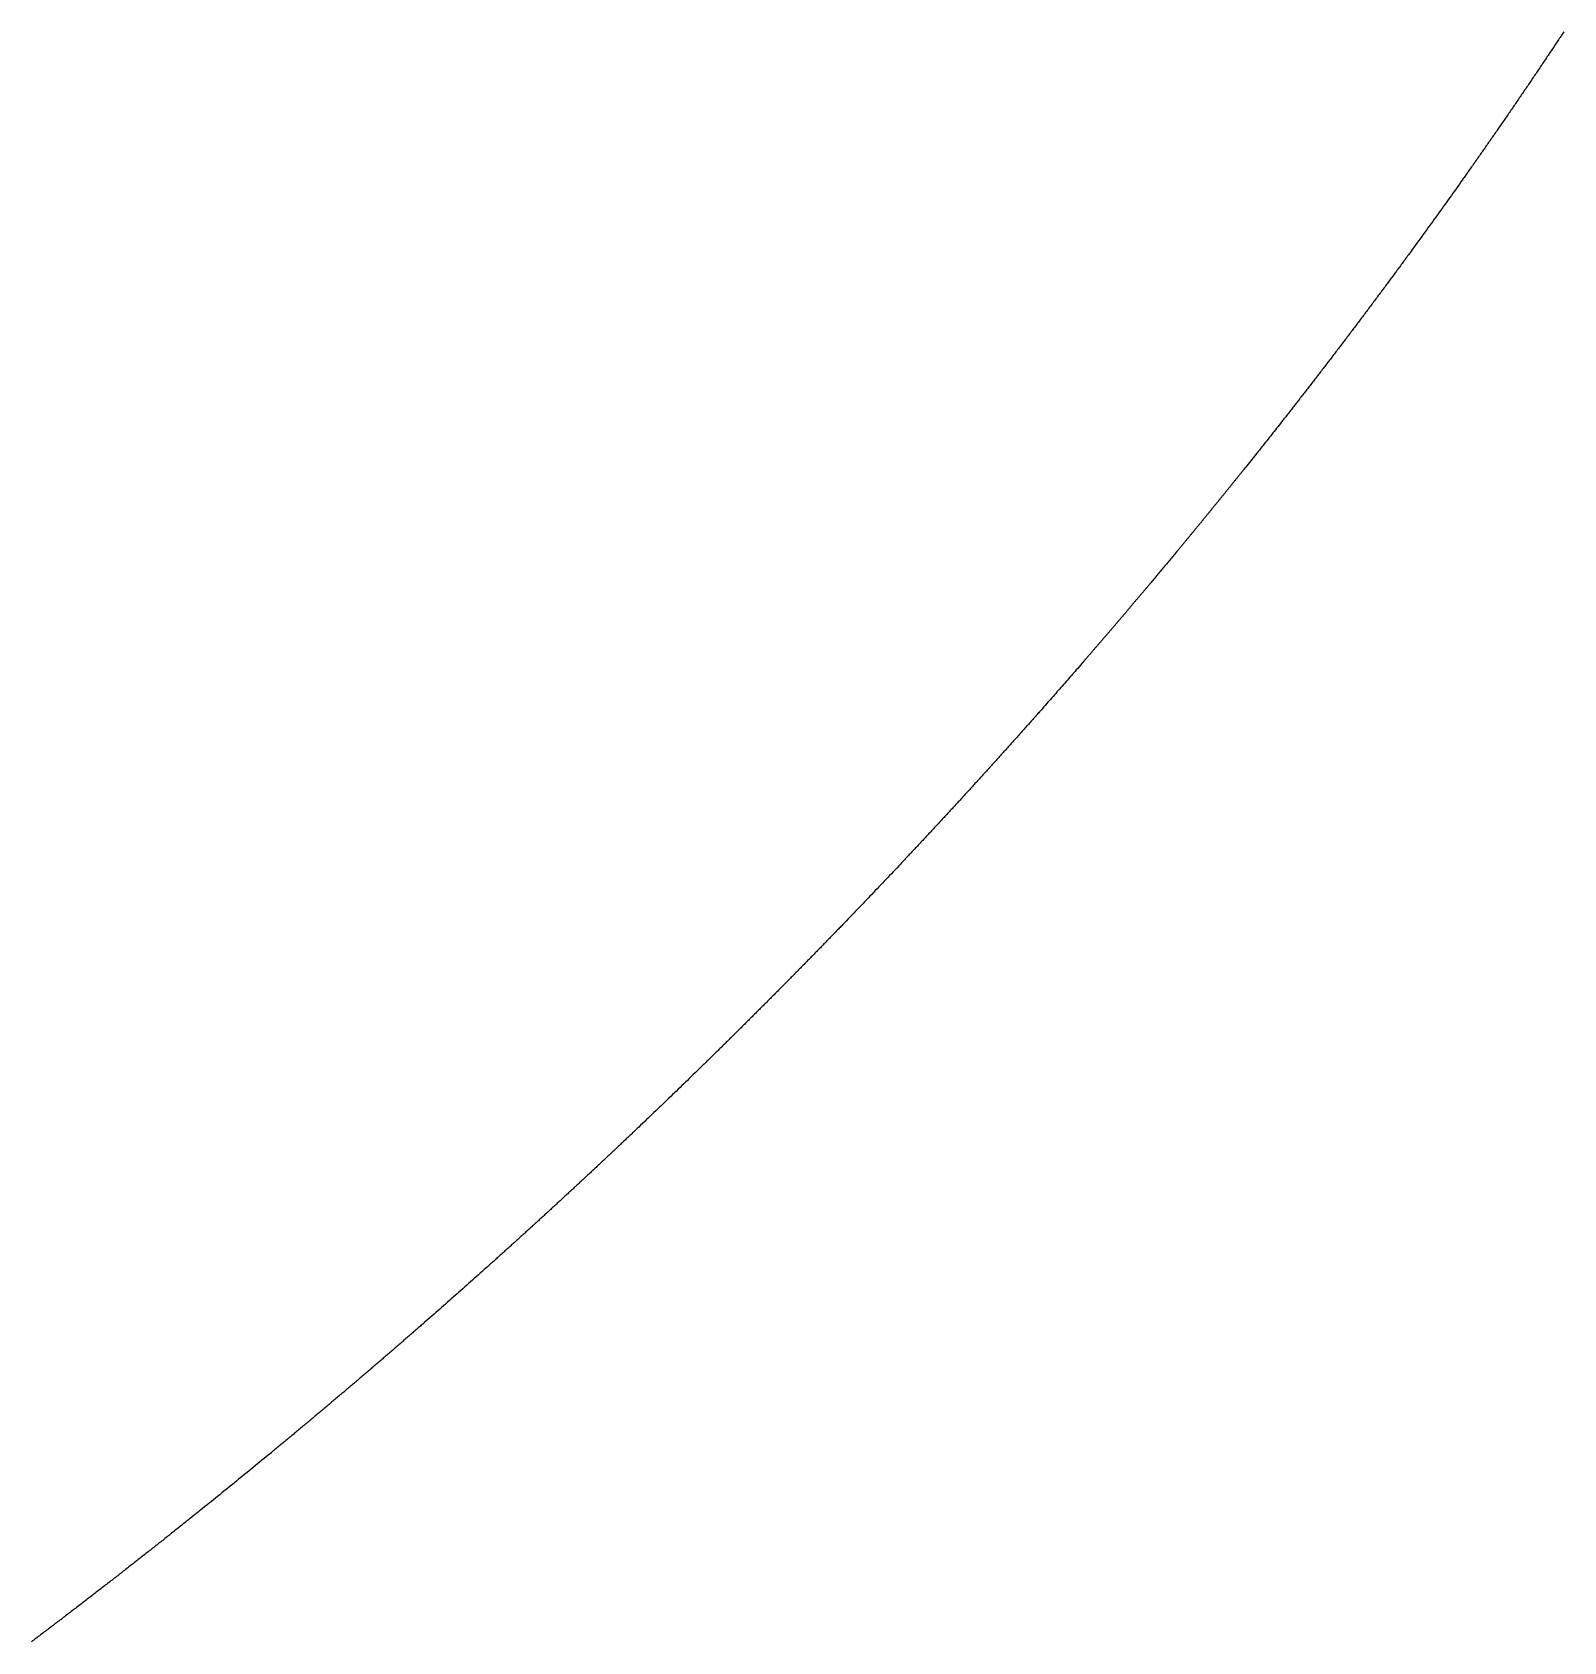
# Model space of a CAD drawing. Header units: millimetres. Extents: x 0 to 2438, y 0 to 1219.
# Drawn here: x 238.68 to 245.14, y 429.2 to 435.99 of the extents above; entities that cross this region are included whole.
import ezdxf

# ---------------------------------------------------------------- set-up
doc = ezdxf.new("R2010")
doc.units = ezdxf.units.MM
doc.layers.add('CUT_AIRCRAFT', color=7, linetype='Continuous')

msp = doc.modelspace()

# ---------------------------------------------------------------- linework, layer by layer
at = {"layer": 'CUT_AIRCRAFT'}
msp.add_lwpolyline([(245.1398, 435.9897), (245.1367, 435.985), (245.1335, 435.9802), (245.1304, 435.9755), (245.1272, 435.9707), (245.1241, 435.966), (245.1209, 435.9612), (245.1178, 435.9565), (245.1146, 435.9517), (245.1115, 435.947), (245.1083, 435.9422), (245.1052, 435.9375), (245.102, 435.9328), (245.0988, 435.928), (245.0957, 435.9233), (245.0925, 435.9185), (245.0893, 435.9138), (245.0862, 435.9091), (245.083, 435.9043), (245.0798, 435.8996), (245.0767, 435.8948), (245.0735, 435.8901), (245.0703, 435.8854), (245.0672, 435.8806), (245.064, 435.8759), (245.0608, 435.8712), (245.0576, 435.8664), (245.0545, 435.8617), (245.0513, 435.857), (245.0481, 435.8523), (245.0449, 435.8475), (245.0418, 435.8428), (245.0386, 435.8381), (245.0354, 435.8333), (245.0322, 435.8286), (245.029, 435.8239), (245.0258, 435.8192), (245.0226, 435.8144), (245.0195, 435.8097), (245.0163, 435.805), (245.0131, 435.8003), (245.0099, 435.7956), (245.0067, 435.7908), (245.0035, 435.7861), (245.0003, 435.7814), (244.9971, 435.7767), (244.9939, 435.772), (244.9907, 435.7673), (244.9875, 435.7625), (244.9843, 435.7578), (244.9811, 435.7531), (244.9779, 435.7484), (244.9747, 435.7437), (244.9715, 435.739), (244.9683, 435.7343), (244.9651, 435.7295), (244.9619, 435.7248), (244.9587, 435.7201), (244.9554, 435.7154), (244.9522, 435.7107), (244.949, 435.706), (244.9458, 435.7013), (244.9426, 435.6966), (244.9394, 435.6919), (244.9362, 435.6872), (244.9329, 435.6825), (244.9297, 435.6778), (244.9265, 435.6731), (244.9233, 435.6684), (244.9201, 435.6637), (244.9168, 435.659), (244.9136, 435.6543), (244.9104, 435.6496), (244.9072, 435.6449), (244.9039, 435.6402), (244.9007, 435.6355), (244.8975, 435.6308), (244.8942, 435.6261), (244.891, 435.6214), (244.8878, 435.6167), (244.8845, 435.612), (244.8813, 435.6074), (244.8781, 435.6027), (244.8748, 435.598), (244.8716, 435.5933), (244.8683, 435.5886), (244.8651, 435.5839), (244.8619, 435.5792), (244.8586, 435.5745), (244.8554, 435.5699), (244.8521, 435.5652), (244.8489, 435.5605), (244.8456, 435.5558), (244.8424, 435.5511), (244.8391, 435.5464), (244.8359, 435.5418), (244.8326, 435.5371), (244.8294, 435.5324), (244.8261, 435.5277), (244.8229, 435.5231), (244.8196, 435.5184), (244.8163, 435.5137), (244.8131, 435.509), (244.8098, 435.5044), (244.8066, 435.4997), (244.8033, 435.495), (244.8, 435.4903), (244.7968, 435.4857), (244.7935, 435.481), (244.7903, 435.4763), (244.787, 435.4717), (244.7837, 435.467), (244.7804, 435.4623), (244.7772, 435.4577), (244.7739, 435.453), (244.7706, 435.4483), (244.7674, 435.4437), (244.7641, 435.439), (244.7608, 435.4343), (244.7575, 435.4297), (244.7542, 435.425), (244.751, 435.4204), (244.7477, 435.4158), (244.7445, 435.4112), (244.7412, 435.4065), (244.7379, 435.4017), (244.7344, 435.3969), (244.731, 435.392), (244.7277, 435.3874), (244.7247, 435.3831), (244.722, 435.3792), (244.7192, 435.3753), (244.7158, 435.3706), (244.7115, 435.3645), (244.706, 435.3567), (244.6995, 435.3475), (244.6925, 435.3376), (244.6854, 435.3276), (244.6786, 435.3181), (244.672, 435.3089), (244.6656, 435.2998), (244.6592, 435.2908), (244.6527, 435.2817), (244.6461, 435.2726), (244.6395, 435.2633), (244.6329, 435.2541), (244.6263, 435.2449), (244.6197, 435.2357), (244.6131, 435.2265), (244.6066, 435.2174), (244.6, 435.2082), (244.5934, 435.1991), (244.5868, 435.1899), (244.5802, 435.1807), (244.5735, 435.1715), (244.5668, 435.1623), (244.5602, 435.1531), (244.5537, 435.1441), (244.5472, 435.1352), (244.5407, 435.1262), (244.5341, 435.117), (244.5271, 435.1075), (244.5199, 435.0976), (244.5128, 435.0878), (244.5061, 435.0787), (244.5005, 435.071), (244.4962, 435.0651), (244.4929, 435.0605), (244.49, 435.0567), (244.4873, 435.0529), (244.4843, 435.0488), (244.481, 435.0443), (244.4775, 435.0396), (244.4741, 435.0349), (244.4707, 435.0302), (244.4674, 435.0257), (244.4641, 435.0213), (244.4608, 435.0168), (244.4575, 435.0123), (244.4542, 435.0078), (244.4509, 435.0033), (244.4476, 434.9987), (244.4443, 434.9942), (244.4409, 434.9897), (244.4376, 434.9852), (244.4343, 434.9807), (244.431, 434.9762), (244.4276, 434.9717), (244.4243, 434.9672), (244.421, 434.9627), (244.4177, 434.9582), (244.4144, 434.9537), (244.411, 434.9492), (244.4077, 434.9447), (244.4044, 434.9402), (244.401, 434.9357), (244.3977, 434.9312), (244.3944, 434.9267), (244.391, 434.9222), (244.3877, 434.9177), (244.3844, 434.9132), (244.381, 434.9087), (244.3777, 434.9042), (244.3743, 434.8997), (244.371, 434.8952), (244.3677, 434.8907), (244.3643, 434.8862), (244.361, 434.8817), (244.3576, 434.8772), (244.3543, 434.8727), (244.351, 434.8683), (244.3476, 434.8638), (244.3442, 434.8593), (244.3409, 434.8548), (244.3376, 434.8503), (244.3342, 434.8458), (244.3308, 434.8413), (244.3275, 434.8369), (244.3242, 434.8324), (244.3208, 434.8279), (244.3174, 434.8234), (244.3141, 434.8189), (244.3107, 434.8144), (244.3074, 434.81), (244.304, 434.8055), (244.3006, 434.801), (244.2973, 434.7965), (244.2939, 434.7921), (244.2906, 434.7876), (244.2872, 434.7831), (244.2838, 434.7786), (244.2805, 434.7742), (244.2771, 434.7697), (244.2737, 434.7652), (244.2704, 434.7607), (244.267, 434.7563), (244.2636, 434.7518), (244.2602, 434.7473), (244.2569, 434.7429), (244.2535, 434.7384), (244.2501, 434.7339), (244.2467, 434.7295), (244.2434, 434.725), (244.24, 434.7205), (244.2366, 434.7161), (244.2332, 434.7116), (244.2298, 434.7071), (244.2265, 434.7027), (244.2231, 434.6982), (244.2197, 434.6938), (244.2163, 434.6893), (244.2129, 434.6848), (244.2095, 434.6804), (244.2062, 434.6759), (244.2028, 434.6715), (244.1994, 434.667), (244.196, 434.6626), (244.1926, 434.6581), (244.1892, 434.6536), (244.1858, 434.6492), (244.1824, 434.6447), (244.179, 434.6403), (244.1756, 434.6358), (244.1722, 434.6314), (244.1688, 434.6269), (244.1654, 434.6225), (244.162, 434.618), (244.1586, 434.6136), (244.1552, 434.6092), (244.1518, 434.6047), (244.1484, 434.6003), (244.145, 434.5958), (244.1416, 434.5914), (244.1382, 434.5869), (244.1348, 434.5825), (244.1314, 434.578), (244.128, 434.5736), (244.1245, 434.5692), (244.1211, 434.5647), (244.1177, 434.5603), (244.1143, 434.5559), (244.1109, 434.5514), (244.1075, 434.547), (244.1041, 434.5425), (244.1006, 434.5381), (244.0972, 434.5337), (244.0938, 434.5292), (244.0904, 434.5248), (244.087, 434.5204), (244.0835, 434.516), (244.0801, 434.5115), (244.0767, 434.5071), (244.0733, 434.5027), (244.0698, 434.4982), (244.0664, 434.4938), (244.063, 434.4894), (244.0596, 434.485), (244.0561, 434.4805), (244.0527, 434.4761), (244.0493, 434.4717), (244.0458, 434.4673), (244.0424, 434.4628), (244.039, 434.4584), (244.0355, 434.454), (244.0321, 434.4496), (244.0286, 434.4452), (244.0252, 434.4408), (244.0218, 434.4363), (244.0183, 434.4319), (244.0149, 434.4275), (244.0114, 434.4231), (244.008, 434.4187), (244.0045, 434.4142), (244.0011, 434.4098), (243.9977, 434.4055), (243.9943, 434.4011), (243.9908, 434.3967), (243.9873, 434.3922), (243.9838, 434.3877), (243.9803, 434.3832), (243.9768, 434.3788), (243.9735, 434.3746), (243.9703, 434.3705), (243.9672, 434.3664), (243.9637, 434.362), (243.9597, 434.357), (243.955, 434.351), (243.9499, 434.3445), (243.9445, 434.3376), (243.939, 434.3306), (243.9337, 434.3239), (243.9285, 434.3173), (243.9234, 434.3108), (243.9183, 434.3043), (243.9131, 434.2978), (243.9079, 434.2913), (243.9027, 434.2847), (243.8975, 434.2781), (243.8923, 434.2715), (243.8871, 434.2649), (243.8819, 434.2584), (243.8767, 434.2518), (243.8716, 434.2453), (243.8664, 434.2388), (243.8612, 434.2322), (243.8559, 434.2256), (243.8507, 434.219), (243.8454, 434.2124), (243.8402, 434.2059), (243.8351, 434.1995), (243.83, 434.1931), (243.8249, 434.1867), (243.8197, 434.1802), (243.8142, 434.1733), (243.8084, 434.166), (243.8026, 434.1588), (243.7974, 434.1524), (243.7933, 434.1472), (243.7904, 434.1437), (243.7887, 434.1415), (243.7875, 434.1399), (243.7863, 434.1385), (243.7849, 434.1367), (243.7832, 434.1346), (243.7813, 434.1322), (243.7794, 434.1299), (243.7776, 434.1276), (243.7758, 434.1255), (243.7741, 434.1233), (243.7724, 434.1212), (243.7707, 434.1191), (243.769, 434.1169), (243.7672, 434.1148), (243.7655, 434.1126), (243.7638, 434.1104), (243.762, 434.1083), (243.7603, 434.1061), (243.7586, 434.104), (243.7568, 434.1018), (243.7551, 434.0997), (243.7533, 434.0975), (243.7516, 434.0953), (243.7499, 434.0932), (243.7481, 434.091), (243.7464, 434.0889), (243.7446, 434.0867), (243.7429, 434.0846), (243.7412, 434.0824), (243.7394, 434.0802), (243.7377, 434.0781), (243.736, 434.0759), (243.7342, 434.0738), (243.7325, 434.0716), (243.7307, 434.0695), (243.729, 434.0673), (243.7272, 434.0652), (243.7255, 434.063), (243.7238, 434.0608), (243.722, 434.0587), (243.7203, 434.0565), (243.7185, 434.0544), (243.7168, 434.0522), (243.715, 434.0501), (243.7133, 434.0479), (243.7116, 434.0458), (243.7098, 434.0436), (243.7081, 434.0415), (243.7063, 434.0393), (243.7046, 434.0372), (243.7028, 434.035), (243.7011, 434.0329), (243.6994, 434.0307), (243.6976, 434.0286), (243.6959, 434.0264), (243.6941, 434.0242), (243.6924, 434.0221), (243.6906, 434.0199), (243.6889, 434.0178), (243.6871, 434.0156), (243.6854, 434.0135), (243.6836, 434.0113), (243.6819, 434.0092), (243.6801, 434.007), (243.6784, 434.0049), (243.6766, 434.0027), (243.6749, 434.0006), (243.6731, 433.9984), (243.6714, 433.9963), (243.6696, 433.9941), (243.6679, 433.992), (243.6662, 433.9899), (243.6644, 433.9877), (243.6627, 433.9856), (243.6609, 433.9834), (243.6592, 433.9813), (243.6574, 433.9791), (243.6557, 433.977), (243.6539, 433.9748), (243.6522, 433.9727), (243.6504, 433.9705), (243.6487, 433.9684), (243.6469, 433.9662), (243.6452, 433.9641), (243.6434, 433.9619), (243.6416, 433.9598), (243.6399, 433.9576), (243.6381, 433.9555), (243.6364, 433.9534), (243.6346, 433.9512), (243.6329, 433.9491), (243.6311, 433.9469), (243.6294, 433.9448), (243.6276, 433.9426), (243.6259, 433.9405), (243.6241, 433.9383), (243.6224, 433.9362), (243.6206, 433.9341), (243.6189, 433.9319), (243.6171, 433.9298), (243.6153, 433.9276), (243.6136, 433.9255), (243.6118, 433.9233), (243.6101, 433.9212), (243.6083, 433.9191), (243.6066, 433.9169), (243.6048, 433.9148), (243.603, 433.9126), (243.6013, 433.9105), (243.5995, 433.9083), (243.5978, 433.9062), (243.596, 433.9041), (243.5942, 433.9019), (243.5925, 433.8998), (243.5907, 433.8976), (243.589, 433.8955), (243.5872, 433.8934), (243.5855, 433.8912), (243.5837, 433.8891), (243.5819, 433.8869), (243.5802, 433.8848), (243.5784, 433.8827), (243.5767, 433.8805), (243.5749, 433.8784), (243.5731, 433.8762), (243.5714, 433.8741), (243.5696, 433.872), (243.5679, 433.8698), (243.5661, 433.8677), (243.5643, 433.8655), (243.5626, 433.8634), (243.5608, 433.8613), (243.5591, 433.8591), (243.5573, 433.857), (243.5555, 433.8549), (243.5538, 433.8527), (243.552, 433.8506), (243.5502, 433.8485), (243.5485, 433.8463), (243.5467, 433.8442), (243.5449, 433.842), (243.5432, 433.8399), (243.5414, 433.8378), (243.5396, 433.8356), (243.5379, 433.8335), (243.5361, 433.8314), (243.5344, 433.8292), (243.5326, 433.8271), (243.5309, 433.825), (243.5291, 433.8229), (243.5273, 433.8207), (243.5254, 433.8185), (243.5236, 433.8162), (243.5218, 433.8141), (243.5202, 433.8122), (243.5188, 433.8104), (243.5172, 433.8086), (243.5155, 433.8064), (243.5131, 433.8036), (243.5102, 433.8), (243.5066, 433.7958), (243.5028, 433.7912), (243.499, 433.7866), (243.4953, 433.7821), (243.4917, 433.7778), (243.4883, 433.7737), (243.4848, 433.7695), (243.4813, 433.7653), (243.4778, 433.761), (243.4742, 433.7567), (243.4706, 433.7525), (243.4671, 433.7482), (243.4635, 433.7439), (243.46, 433.7397), (243.4564, 433.7354), (243.4529, 433.7312), (243.4493, 433.7269), (243.4458, 433.7227), (243.4422, 433.7184), (243.4386, 433.7141), (243.435, 433.7099), (243.4315, 433.7056), (243.428, 433.7014), (243.4245, 433.6972), (243.421, 433.6931), (243.4174, 433.6888), (243.4137, 433.6844), (243.4099, 433.6798), (243.406, 433.6752), (243.4025, 433.671), (243.3995, 433.6674), (243.3971, 433.6646), (243.3953, 433.6625), (243.3938, 433.6607), (243.3923, 433.6589), (243.3907, 433.657), (243.3889, 433.6549), (243.3871, 433.6526), (243.3852, 433.6504), (243.3834, 433.6483), (243.3816, 433.6461), (243.3798, 433.644), (243.378, 433.6419), (243.3763, 433.6398), (243.3745, 433.6377), (243.3727, 433.6356), (243.3709, 433.6335), (243.3691, 433.6313), (243.3673, 433.6292), (243.3655, 433.6271), (243.3637, 433.625), (243.362, 433.6229), (243.3602, 433.6207), (243.3584, 433.6186), (243.3566, 433.6165), (243.3548, 433.6144), (243.353, 433.6123), (243.3512, 433.6101), (243.3494, 433.608), (243.3476, 433.6059), (243.3458, 433.6038), (243.3441, 433.6017), (243.3423, 433.5995), (243.3405, 433.5974), (243.3387, 433.5953), (243.3369, 433.5932), (243.3351, 433.5911), (243.3333, 433.589), (243.3315, 433.5868), (243.3297, 433.5847), (243.3279, 433.5826), (243.3261, 433.5805), (243.3243, 433.5784), (243.3226, 433.5762), (243.3208, 433.5741), (243.319, 433.572), (243.3172, 433.5699), (243.3154, 433.5678), (243.3136, 433.5657), (243.3118, 433.5636), (243.31, 433.5614), (243.3082, 433.5593), (243.3064, 433.5572), (243.3046, 433.5551), (243.3028, 433.553), (243.301, 433.5509), (243.2992, 433.5488), (243.2974, 433.5466), (243.2956, 433.5445), (243.2938, 433.5424), (243.292, 433.5403), (243.2902, 433.5382), (243.2884, 433.5361), (243.2866, 433.534), (243.2848, 433.5318), (243.2831, 433.5297), (243.2812, 433.5276), (243.2794, 433.5255), (243.2776, 433.5234), (243.2758, 433.5213), (243.274, 433.5192), (243.2722, 433.5171), (243.2704, 433.515), (243.2687, 433.5128), (243.2669, 433.5107), (243.2651, 433.5086), (243.2633, 433.5065), (243.2614, 433.5044), (243.2596, 433.5023), (243.2578, 433.5002), (243.2561, 433.4981), (243.2543, 433.496), (243.2525, 433.4939), (243.2507, 433.4917), (243.2489, 433.4896), (243.247, 433.4875), (243.2452, 433.4854), (243.2434, 433.4833), (243.2416, 433.4812), (243.2398, 433.4791), (243.238, 433.477), (243.2362, 433.4749), (243.2344, 433.4728), (243.2326, 433.4707), (243.2308, 433.4686), (243.229, 433.4664), (243.2272, 433.4643), (243.2254, 433.4622), (243.2236, 433.4601), (243.2218, 433.458), (243.22, 433.4559), (243.2182, 433.4538), (243.2164, 433.4517), (243.2146, 433.4496), (243.2128, 433.4475), (243.211, 433.4454), (243.2091, 433.4433), (243.2073, 433.4412), (243.2055, 433.4391), (243.2037, 433.437), (243.2019, 433.4349), (243.2001, 433.4328), (243.1983, 433.4307), (243.1965, 433.4286), (243.1947, 433.4264), (243.1929, 433.4243), (243.1911, 433.4222), (243.1893, 433.4201), (243.1875, 433.418), (243.1857, 433.4159), (243.1838, 433.4138), (243.182, 433.4117), (243.1802, 433.4096), (243.1784, 433.4075), (243.1766, 433.4054), (243.1748, 433.4033), (243.173, 433.4012), (243.1712, 433.3991), (243.1694, 433.397), (243.1676, 433.3949), (243.1657, 433.3928), (243.1639, 433.3907), (243.1621, 433.3886), (243.1603, 433.3865), (243.1585, 433.3844), (243.1567, 433.3823), (243.1549, 433.3802), (243.1531, 433.3781), (243.1512, 433.376), (243.1494, 433.3739), (243.1476, 433.3718), (243.1458, 433.3697), (243.144, 433.3676), (243.1422, 433.3655), (243.1404, 433.3634), (243.1385, 433.3613), (243.1367, 433.3592), (243.1349, 433.3571), (243.1331, 433.355), (243.1313, 433.353), (243.1295, 433.3509), (243.1277, 433.3488), (243.1258, 433.3466), (243.1239, 433.3444), (243.1219, 433.3421), (243.1201, 433.34), (243.1186, 433.3383), (243.1174, 433.3369), (243.1161, 433.3354), (243.1142, 433.3332), (243.1113, 433.3299), (243.107, 433.3249), (243.1016, 433.3187), (243.0956, 433.3118), (243.0896, 433.3048), (243.0838, 433.2983), (243.0784, 433.292), (243.0731, 433.2859), (243.0678, 433.2798), (243.0624, 433.2737), (243.057, 433.2674), (243.0515, 433.2612), (243.046, 433.2549), (243.0405, 433.2486), (243.035, 433.2424), (243.0296, 433.2361), (243.0241, 433.2299), (243.0187, 433.2237), (243.0132, 433.2175), (243.0078, 433.2112), (243.0023, 433.205), (242.9968, 433.1987), (242.9913, 433.1925), (242.9858, 433.1863), (242.9804, 433.1801), (242.975, 433.174), (242.9696, 433.1678), (242.9641, 433.1616), (242.9585, 433.1552), (242.9527, 433.1486), (242.9469, 433.1421), (242.9415, 433.1359), (242.9365, 433.1304), (242.9323, 433.1256), (242.9286, 433.1214), (242.9253, 433.1176), (242.9219, 433.1138), (242.9184, 433.1099), (242.9147, 433.1058), (242.911, 433.1015), (242.9073, 433.0973), (242.9036, 433.0932), (242.8999, 433.089), (242.8963, 433.0849), (242.8926, 433.0808), (242.889, 433.0767), (242.8853, 433.0726), (242.8816, 433.0685), (242.878, 433.0643), (242.8743, 433.0602), (242.8706, 433.0561), (242.867, 433.052), (242.8633, 433.0479), (242.8596, 433.0438), (242.856, 433.0396), (242.8523, 433.0355), (242.8486, 433.0314), (242.8449, 433.0273), (242.8413, 433.0232), (242.8376, 433.0191), (242.8339, 433.015), (242.8302, 433.0108), (242.8265, 433.0067), (242.8229, 433.0026), (242.8192, 432.9985), (242.8155, 432.9944), (242.8118, 432.9903), (242.8082, 432.9862), (242.8045, 432.9821), (242.8008, 432.978), (242.7971, 432.9739), (242.7934, 432.9698), (242.7897, 432.9657), (242.786, 432.9616), (242.7824, 432.9575), (242.7787, 432.9534), (242.775, 432.9493), (242.7713, 432.9452), (242.7676, 432.9411), (242.7639, 432.937), (242.7602, 432.9329), (242.7565, 432.9288), (242.7528, 432.9247), (242.7491, 432.9206), (242.7455, 432.9165), (242.7417, 432.9124), (242.738, 432.9083), (242.7344, 432.9042), (242.7307, 432.9001), (242.727, 432.896), (242.7233, 432.8919), (242.7196, 432.8879), (242.7159, 432.8838), (242.7122, 432.8797), (242.7084, 432.8756), (242.7047, 432.8715), (242.701, 432.8674), (242.6973, 432.8633), (242.6936, 432.8593), (242.6899, 432.8552), (242.6862, 432.8511), (242.6825, 432.847), (242.6788, 432.8429), (242.6751, 432.8388), (242.6714, 432.8348), (242.6677, 432.8307), (242.6639, 432.8266), (242.6602, 432.8225), (242.6565, 432.8185), (242.6528, 432.8144), (242.6491, 432.8103), (242.6454, 432.8062), (242.6417, 432.8022), (242.6379, 432.7981), (242.6342, 432.794), (242.6305, 432.7899), (242.6268, 432.7859), (242.6231, 432.7818), (242.6193, 432.7777), (242.6156, 432.7737), (242.6119, 432.7696), (242.6082, 432.7655), (242.6044, 432.7615), (242.6007, 432.7574), (242.597, 432.7533), (242.5933, 432.7493), (242.5895, 432.7452), (242.5858, 432.7411), (242.5821, 432.7371), (242.5783, 432.733), (242.5746, 432.7289), (242.5709, 432.7249), (242.5671, 432.7208), (242.5634, 432.7168), (242.5597, 432.7127), (242.5559, 432.7087), (242.5522, 432.7046), (242.5485, 432.7005), (242.5447, 432.6965), (242.541, 432.6924), (242.5372, 432.6884), (242.5335, 432.6843), (242.5298, 432.6803), (242.526, 432.6762), (242.5223, 432.6722), (242.5185, 432.6681), (242.5148, 432.6641), (242.511, 432.66), (242.5073, 432.656), (242.5035, 432.6519), (242.4998, 432.6479), (242.496, 432.6438), (242.4923, 432.6398), (242.4886, 432.6358), (242.4848, 432.6317), (242.4811, 432.6277), (242.4773, 432.6236), (242.4735, 432.6196), (242.4698, 432.6155), (242.466, 432.6115), (242.4623, 432.6075), (242.4585, 432.6034), (242.4548, 432.5994), (242.451, 432.5954), (242.4472, 432.5913), (242.4435, 432.5873), (242.4397, 432.5833), (242.436, 432.5792), (242.4322, 432.5752), (242.4284, 432.5712), (242.4247, 432.5671), (242.4209, 432.5631), (242.4172, 432.5591), (242.4134, 432.555), (242.4096, 432.551), (242.4059, 432.547), (242.4021, 432.543), (242.3983, 432.5389), (242.3945, 432.5349), (242.3908, 432.5309), (242.387, 432.5269), (242.3833, 432.5229), (242.3795, 432.5189), (242.3758, 432.5149), (242.3719, 432.5108), (242.368, 432.5066), (242.364, 432.5024), (242.3603, 432.4984), (242.3568, 432.4947), (242.3537, 432.4913), (242.3504, 432.4879), (242.3466, 432.4839), (242.3417, 432.4786), (242.3353, 432.4719), (242.3278, 432.4639), (242.3197, 432.4553), (242.3116, 432.4467), (242.3037, 432.4384), (242.2962, 432.4304), (242.2888, 432.4226), (242.2814, 432.4148), (242.2739, 432.4069), (242.2664, 432.399), (242.2588, 432.391), (242.2512, 432.383), (242.2436, 432.375), (242.236, 432.367), (242.2285, 432.3591), (242.2209, 432.3512), (242.2133, 432.3432), (242.2058, 432.3353), (242.1982, 432.3274), (242.1906, 432.3194), (242.1829, 432.3114), (242.1753, 432.3035), (242.1677, 432.2955), (242.1602, 432.2877), (242.1528, 432.28), (242.1453, 432.2722), (242.1377, 432.2643), (242.1298, 432.256), (242.1215, 432.2475), (242.1133, 432.239), (242.1058, 432.2311), (242.0993, 432.2244), (242.0943, 432.2193), (242.0905, 432.2153), (242.0873, 432.212), (242.0841, 432.2087), (242.0807, 432.2051), (242.0769, 432.2012), (242.0729, 432.1971), (242.069, 432.193), (242.0651, 432.189), (242.0613, 432.1851), (242.0575, 432.1812), (242.0538, 432.1773), (242.05, 432.1734), (242.0462, 432.1695), (242.0423, 432.1656), (242.0385, 432.1617), (242.0347, 432.1577), (242.0309, 432.1538), (242.0271, 432.1499), (242.0233, 432.146), (242.0195, 432.1421), (242.0157, 432.1382), (242.0119, 432.1343), (242.0081, 432.1304), (242.0043, 432.1264), (242.0005, 432.1225), (241.9966, 432.1186), (241.9928, 432.1147), (241.989, 432.1108), (241.9852, 432.1069), (241.9814, 432.103), (241.9776, 432.0991), (241.9737, 432.0952), (241.9699, 432.0913), (241.9661, 432.0874), (241.9623, 432.0835), (241.9585, 432.0796), (241.9546, 432.0757), (241.9508, 432.0718), (241.947, 432.0679), (241.9432, 432.064), (241.9393, 432.0601), (241.9355, 432.0562), (241.9317, 432.0523), (241.9279, 432.0484), (241.924, 432.0445), (241.9202, 432.0406), (241.9164, 432.0367), (241.9126, 432.0328), (241.9087, 432.0289), (241.9049, 432.025), (241.9011, 432.0211), (241.8972, 432.0172), (241.8934, 432.0133), (241.8896, 432.0094), (241.8857, 432.0056), (241.8819, 432.0017), (241.8781, 431.9978), (241.8742, 431.9939), (241.8704, 431.99), (241.8665, 431.9861), (241.8627, 431.9822), (241.8589, 431.9784), (241.855, 431.9745), (241.8512, 431.9706), (241.8473, 431.9667), (241.8435, 431.9628), (241.8397, 431.959), (241.8358, 431.9551), (241.832, 431.9512), (241.8281, 431.9473), (241.8243, 431.9434), (241.8204, 431.9396), (241.8166, 431.9357), (241.8127, 431.9318), (241.8089, 431.9279), (241.805, 431.9241), (241.8012, 431.9202), (241.7973, 431.9163), (241.7935, 431.9125), (241.7896, 431.9086), (241.7858, 431.9047), (241.7819, 431.9009), (241.7781, 431.897), (241.7742, 431.8931), (241.7704, 431.8893), (241.7665, 431.8854), (241.7626, 431.8815), (241.7588, 431.8777), (241.7549, 431.8738), (241.751, 431.8699), (241.7472, 431.8661), (241.7433, 431.8622), (241.7395, 431.8583), (241.7356, 431.8545), (241.7317, 431.8506), (241.7279, 431.8468), (241.724, 431.8429), (241.7201, 431.8391), (241.7163, 431.8352), (241.7124, 431.8313), (241.7085, 431.8275), (241.7047, 431.8236), (241.7008, 431.8198), (241.6969, 431.8159), (241.693, 431.8121), (241.6892, 431.8082), (241.6853, 431.8044), (241.6814, 431.8005), (241.6776, 431.7967), (241.6737, 431.7928), (241.6698, 431.789), (241.6659, 431.7851), (241.662, 431.7813), (241.6582, 431.7775), (241.6543, 431.7736), (241.6504, 431.7698), (241.6465, 431.7659), (241.6427, 431.7621), (241.6388, 431.7582), (241.6349, 431.7544), (241.631, 431.7506), (241.6271, 431.7467), (241.6232, 431.7429), (241.6193, 431.739), (241.6155, 431.7352), (241.6116, 431.7314), (241.6077, 431.7275), (241.6038, 431.7237), (241.5999, 431.7199), (241.596, 431.716), (241.5921, 431.7122), (241.5882, 431.7084), (241.5844, 431.7045), (241.5805, 431.7007), (241.5766, 431.6969), (241.5727, 431.6931), (241.5688, 431.6892), (241.5649, 431.6854), (241.561, 431.6816), (241.5571, 431.6778), (241.5532, 431.6739), (241.5493, 431.6701), (241.5454, 431.6663), (241.5415, 431.6624), (241.5376, 431.6586), (241.5337, 431.6548), (241.5298, 431.651), (241.5259, 431.6472), (241.5221, 431.6434), (241.5182, 431.6396), (241.5142, 431.6357), (241.5101, 431.6317), (241.506, 431.6278), (241.5021, 431.624), (241.4985, 431.6205), (241.4953, 431.6173), (241.492, 431.614), (241.488, 431.6102), (241.4829, 431.6052), (241.4763, 431.5988), (241.4685, 431.5912), (241.4601, 431.5831), (241.4517, 431.5748), (241.4436, 431.5669), (241.4357, 431.5593), (241.4281, 431.5519), (241.4204, 431.5445), (241.4127, 431.537), (241.4049, 431.5294), (241.397, 431.5218), (241.3891, 431.5142), (241.3812, 431.5066), (241.3734, 431.4991), (241.3656, 431.4915), (241.3577, 431.484), (241.3499, 431.4765), (241.3421, 431.4689), (241.3342, 431.4614), (241.3263, 431.4538), (241.3184, 431.4462), (241.3105, 431.4386), (241.3027, 431.4311), (241.2949, 431.4237), (241.2872, 431.4163), (241.2795, 431.4089), (241.2716, 431.4014), (241.2634, 431.3936), (241.2548, 431.3854), (241.2464, 431.3774), (241.2385, 431.3699), (241.2318, 431.3635), (241.2267, 431.3586), (241.2227, 431.3549), (241.2194, 431.3517), (241.2161, 431.3486), (241.2125, 431.3451), (241.2086, 431.3414), (241.2045, 431.3375), (241.2003, 431.3336), (241.1963, 431.3298), (241.1924, 431.3261), (241.1885, 431.3224), (241.1846, 431.3187), (241.1807, 431.315), (241.1767, 431.3112), (241.1728, 431.3075), (241.1688, 431.3038), (241.1649, 431.3), (241.1609, 431.2963), (241.157, 431.2926), (241.153, 431.2889), (241.1491, 431.2851), (241.1451, 431.2814), (241.1412, 431.2777), (241.1372, 431.2739), (241.1333, 431.2702), (241.1293, 431.2665), (241.1254, 431.2628), (241.1214, 431.2591), (241.1174, 431.2553), (241.1135, 431.2516), (241.1095, 431.2479), (241.1056, 431.2442), (241.1016, 431.2405), (241.0977, 431.2367), (241.0937, 431.233), (241.0898, 431.2293), (241.0858, 431.2256), (241.0818, 431.2219), (241.0779, 431.2182), (241.0739, 431.2145), (241.0699, 431.2108), (241.066, 431.207), (241.062, 431.2033), (241.0581, 431.1996), (241.0541, 431.1959), (241.0501, 431.1922), (241.0462, 431.1885), (241.0422, 431.1848), (241.0382, 431.1811), (241.0342, 431.1774), (241.0303, 431.1737), (241.0263, 431.17), (241.0223, 431.1663), (241.0184, 431.1626), (241.0144, 431.1589), (241.0104, 431.1552), (241.0064, 431.1515), (241.0025, 431.1478), (240.9985, 431.1441), (240.9945, 431.1404), (240.9905, 431.1367), (240.9866, 431.133), (240.9826, 431.1293), (240.9786, 431.1256), (240.9746, 431.1219), (240.9707, 431.1182), (240.9667, 431.1145), (240.9627, 431.1108), (240.9587, 431.1071), (240.9547, 431.1034), (240.9507, 431.0997), (240.9468, 431.0961), (240.9428, 431.0924), (240.9388, 431.0887), (240.9348, 431.085), (240.9308, 431.0813), (240.9268, 431.0776), (240.9228, 431.0739), (240.9188, 431.0703), (240.9149, 431.0666), (240.9109, 431.0629), (240.9069, 431.0592), (240.9029, 431.0555), (240.8989, 431.0519), (240.8949, 431.0482), (240.8909, 431.0445), (240.8869, 431.0408), (240.8829, 431.0371), (240.8789, 431.0335), (240.8749, 431.0298), (240.8709, 431.0261), (240.8669, 431.0224), (240.8629, 431.0188), (240.8589, 431.0151), (240.8549, 431.0114), (240.8509, 431.0078), (240.8469, 431.0041), (240.8429, 431.0004), (240.8389, 430.9968), (240.8349, 430.9931), (240.8309, 430.9894), (240.8269, 430.9858), (240.8229, 430.9821), (240.8189, 430.9784), (240.8149, 430.9748), (240.8109, 430.9711), (240.8069, 430.9674), (240.8029, 430.9638), (240.7989, 430.9601), (240.7948, 430.9565), (240.7908, 430.9528), (240.7868, 430.9491), (240.7828, 430.9455), (240.7788, 430.9418), (240.7748, 430.9382), (240.7708, 430.9345), (240.7668, 430.9309), (240.7627, 430.9272), (240.7587, 430.9235), (240.7547, 430.9199), (240.7507, 430.9162), (240.7467, 430.9126), (240.7426, 430.9089), (240.7386, 430.9053), (240.7346, 430.9016), (240.7306, 430.898), (240.7266, 430.8943), (240.7225, 430.8907), (240.7185, 430.8871), (240.7145, 430.8834), (240.7105, 430.8798), (240.7064, 430.8761), (240.7024, 430.8725), (240.6984, 430.8688), (240.6944, 430.8652), (240.6903, 430.8616), (240.6863, 430.8579), (240.6823, 430.8543), (240.6782, 430.8506), (240.6742, 430.847), (240.6702, 430.8434), (240.6662, 430.8397), (240.6621, 430.8361), (240.6581, 430.8325), (240.654, 430.8288), (240.65, 430.8252), (240.6459, 430.8215), (240.6419, 430.8179), (240.6379, 430.8143), (240.634, 430.8108), (240.6299, 430.8071), (240.6258, 430.8034), (240.6216, 430.7996), (240.6174, 430.7959), (240.6133, 430.7922), (240.6096, 430.7889), (240.6063, 430.7859), (240.6028, 430.7828), (240.5987, 430.7791), (240.5935, 430.7744), (240.5866, 430.7683), (240.5786, 430.7611), (240.5699, 430.7534), (240.5612, 430.7455), (240.5528, 430.738), (240.5446, 430.7308), (240.5367, 430.7237), (240.5288, 430.7167), (240.5208, 430.7096), (240.5127, 430.7024), (240.5046, 430.6952), (240.4964, 430.6879), (240.4883, 430.6807), (240.4802, 430.6735), (240.4721, 430.6663), (240.464, 430.6592), (240.4559, 430.652), (240.4478, 430.6449), (240.4397, 430.6377), (240.4315, 430.6305), (240.4234, 430.6233), (240.4152, 430.6161), (240.4071, 430.6089), (240.399, 430.6019), (240.3911, 430.5949), (240.3831, 430.5879), (240.375, 430.5807), (240.3665, 430.5733), (240.3576, 430.5655), (240.3489, 430.5579), (240.3408, 430.5508), (240.3339, 430.5447), (240.3286, 430.5401), (240.3244, 430.5365), (240.321, 430.5335), (240.3176, 430.5305), (240.3139, 430.5272), (240.3098, 430.5237), (240.3056, 430.52), (240.3013, 430.5163), (240.2971, 430.5127), (240.2931, 430.5091), (240.289, 430.5056), (240.285, 430.5021), (240.281, 430.4986), (240.2769, 430.495), (240.2728, 430.4915), (240.2687, 430.4879), (240.2646, 430.4844), (240.2605, 430.4808), (240.2565, 430.4773), (240.2524, 430.4737), (240.2483, 430.4702), (240.2442, 430.4667), (240.2401, 430.4631), (240.2361, 430.4596), (240.232, 430.4561), (240.2279, 430.4525), (240.2238, 430.449), (240.2197, 430.4454), (240.2156, 430.4419), (240.2116, 430.4384), (240.2075, 430.4348), (240.2034, 430.4313), (240.1993, 430.4278), (240.1952, 430.4242), (240.1911, 430.4207), (240.187, 430.4172), (240.1829, 430.4137), (240.1788, 430.4101), (240.1748, 430.4066), (240.1707, 430.4031), (240.1666, 430.3996), (240.1625, 430.396), (240.1584, 430.3925), (240.1543, 430.389), (240.1502, 430.3855), (240.1461, 430.3819), (240.142, 430.3784), (240.1379, 430.3749), (240.1338, 430.3714), (240.1297, 430.3679), (240.1256, 430.3643), (240.1215, 430.3608), (240.1174, 430.3573), (240.1133, 430.3538), (240.1092, 430.3503), (240.1051, 430.3468), (240.101, 430.3432), (240.0969, 430.3397), (240.0928, 430.3362), (240.0887, 430.3327), (240.0846, 430.3292), (240.0804, 430.3257), (240.0763, 430.3222), (240.0722, 430.3187), (240.0681, 430.3152), (240.064, 430.3117), (240.0599, 430.3081), (240.0558, 430.3046), (240.0517, 430.3011), (240.0476, 430.2976), (240.0435, 430.2941), (240.0393, 430.2906), (240.0352, 430.2871), (240.0311, 430.2836), (240.027, 430.2801), (240.0229, 430.2766), (240.0188, 430.2731), (240.0146, 430.2696), (240.0105, 430.2661), (240.0064, 430.2626), (240.0023, 430.2591), (239.9982, 430.2556), (239.994, 430.2522), (239.9899, 430.2487), (239.9858, 430.2452), (239.9817, 430.2417), (239.9776, 430.2382), (239.9734, 430.2347), (239.9693, 430.2312), (239.9652, 430.2277), (239.9611, 430.2242), (239.9569, 430.2207), (239.9528, 430.2173), (239.9487, 430.2138), (239.9445, 430.2103), (239.9404, 430.2068), (239.9363, 430.2033), (239.9322, 430.1998), (239.928, 430.1964), (239.9239, 430.1929), (239.9197, 430.1894), (239.9156, 430.1859), (239.9115, 430.1824), (239.9074, 430.179), (239.9032, 430.1755), (239.8991, 430.172), (239.8949, 430.1685), (239.8908, 430.165), (239.8867, 430.1616), (239.8825, 430.1581), (239.8784, 430.1546), (239.8743, 430.1512), (239.8701, 430.1477), (239.866, 430.1442), (239.8618, 430.1407), (239.8577, 430.1373), (239.8535, 430.1338), (239.8494, 430.1303), (239.8453, 430.1269), (239.8411, 430.1234), (239.837, 430.1199), (239.8328, 430.1165), (239.8287, 430.113), (239.8245, 430.1096), (239.8204, 430.1061), (239.8162, 430.1026), (239.8121, 430.0992), (239.8079, 430.0957), (239.8038, 430.0922), (239.7996, 430.0888), (239.7955, 430.0853), (239.7913, 430.0819), (239.7872, 430.0784), (239.783, 430.075), (239.7789, 430.0715), (239.7747, 430.0681), (239.7706, 430.0646), (239.7664, 430.0612), (239.7622, 430.0577), (239.7581, 430.0543), (239.7539, 430.0508), (239.7498, 430.0474), (239.7456, 430.0439), (239.7415, 430.0405), (239.7373, 430.037), (239.7331, 430.0335), (239.7289, 430.0301), (239.7248, 430.0267), (239.7207, 430.0233), (239.7166, 430.0199), (239.7124, 430.0164), (239.7082, 430.0129), (239.7038, 430.0093), (239.6994, 430.0057), (239.6953, 430.0023), (239.6915, 429.9991), (239.6881, 429.9964), (239.6846, 429.9935), (239.6804, 429.99), (239.6748, 429.9854), (239.6674, 429.9793), (239.6586, 429.9721), (239.6491, 429.9643), (239.6395, 429.9563), (239.6303, 429.9488), (239.6214, 429.9415), (239.6128, 429.9344), (239.6041, 429.9273), (239.5954, 429.9202), (239.5865, 429.9129), (239.5776, 429.9057), (239.5687, 429.8984), (239.5598, 429.8911), (239.5509, 429.8839), (239.5421, 429.8767), (239.5332, 429.8695), (239.5244, 429.8623), (239.5155, 429.8551), (239.5066, 429.8479), (239.4977, 429.8407), (239.4888, 429.8334), (239.4798, 429.8262), (239.471, 429.819), (239.4622, 429.8119), (239.4535, 429.8048), (239.4447, 429.7978), (239.4358, 429.7906), (239.4266, 429.7831), (239.4169, 429.7754), (239.4074, 429.7677), (239.3986, 429.7606), (239.3909, 429.7545), (239.3849, 429.7497), (239.3802, 429.7458), (239.3761, 429.7426), (239.3721, 429.7394), (239.3678, 429.7359), (239.363, 429.7321), (239.3582, 429.7282), (239.3533, 429.7243), (239.3485, 429.7204), (239.3438, 429.7166), (239.3391, 429.7129), (239.3344, 429.7092), (239.3297, 429.7054), (239.325, 429.7017), (239.3203, 429.6979), (239.3156, 429.6941), (239.3109, 429.6904), (239.3061, 429.6866), (239.3014, 429.6828), (239.2967, 429.6791), (239.292, 429.6753), (239.2873, 429.6716), (239.2825, 429.6678), (239.2778, 429.664), (239.2731, 429.6603), (239.2684, 429.6565), (239.2636, 429.6528), (239.2589, 429.649), (239.2542, 429.6453), (239.2495, 429.6415), (239.2447, 429.6378), (239.24, 429.634), (239.2353, 429.6303), (239.2305, 429.6265), (239.2258, 429.6228), (239.2211, 429.619), (239.2164, 429.6153), (239.2116, 429.6116), (239.2069, 429.6078), (239.2022, 429.6041), (239.1974, 429.6003), (239.1927, 429.5966), (239.188, 429.5929), (239.1832, 429.5891), (239.1785, 429.5854), (239.1737, 429.5816), (239.169, 429.5779), (239.1643, 429.5742), (239.1595, 429.5704), (239.1548, 429.5667), (239.15, 429.563), (239.1453, 429.5592), (239.1405, 429.5555), (239.1358, 429.5518), (239.1311, 429.5481), (239.1263, 429.5443), (239.1216, 429.5406), (239.1168, 429.5369), (239.1121, 429.5332), (239.1073, 429.5294), (239.1026, 429.5257), (239.0978, 429.522), (239.0931, 429.5183), (239.0883, 429.5146), (239.0836, 429.5108), (239.0788, 429.5071), (239.0741, 429.5034), (239.0693, 429.4997), (239.0645, 429.496), (239.0598, 429.4923), (239.055, 429.4886), (239.0503, 429.4849), (239.0455, 429.4811), (239.0408, 429.4774), (239.036, 429.4737), (239.0312, 429.47), (239.0265, 429.4663), (239.0217, 429.4626), (239.0169, 429.4589), (239.0122, 429.4552), (239.0074, 429.4515), (239.0027, 429.4478), (238.9979, 429.4441), (238.9931, 429.4404), (238.9883, 429.4367), (238.9836, 429.433), (238.9788, 429.4293), (238.974, 429.4256), (238.9693, 429.4219), (238.9645, 429.4182), (238.9597, 429.4145), (238.9549, 429.4108), (238.9502, 429.4072), (238.9454, 429.4035), (238.9406, 429.3998), (238.9359, 429.3961), (238.9311, 429.3924), (238.9263, 429.3887), (238.9215, 429.385), (238.9167, 429.3814), (238.912, 429.3777), (238.9072, 429.374), (238.9024, 429.3703), (238.8976, 429.3666), (238.8928, 429.363), (238.888, 429.3593), (238.8833, 429.3556), (238.8785, 429.3519), (238.8737, 429.3482), (238.8689, 429.3446), (238.8641, 429.3409), (238.8593, 429.3372), (238.8545, 429.3336), (238.8498, 429.3299), (238.845, 429.3262), (238.8402, 429.3226), (238.8354, 429.3189), (238.8306, 429.3152), (238.8258, 429.3116), (238.821, 429.3079), (238.8162, 429.3042), (238.8114, 429.3006), (238.8066, 429.2969), (238.8018, 429.2932), (238.797, 429.2896), (238.7922, 429.2859), (238.7874, 429.2823), (238.7826, 429.2786), (238.7778, 429.275), (238.773, 429.2713), (238.7682, 429.2677), (238.7634, 429.264), (238.7586, 429.2604), (238.7538, 429.2567), (238.749, 429.2531), (238.7442, 429.2494), (238.7394, 429.2458), (238.7346, 429.2421), (238.7298, 429.2385), (238.725, 429.2348), (238.7201, 429.2312), (238.7153, 429.2275), (238.7105, 429.2239), (238.7057, 429.2203), (238.7009, 429.2166), (238.6961, 429.213), (238.6913, 429.2093), (238.6865, 429.2057), (238.6817, 429.2021), (238.6769, 429.1985)], dxfattribs=at)

doc.saveas('drawing.dxf')
